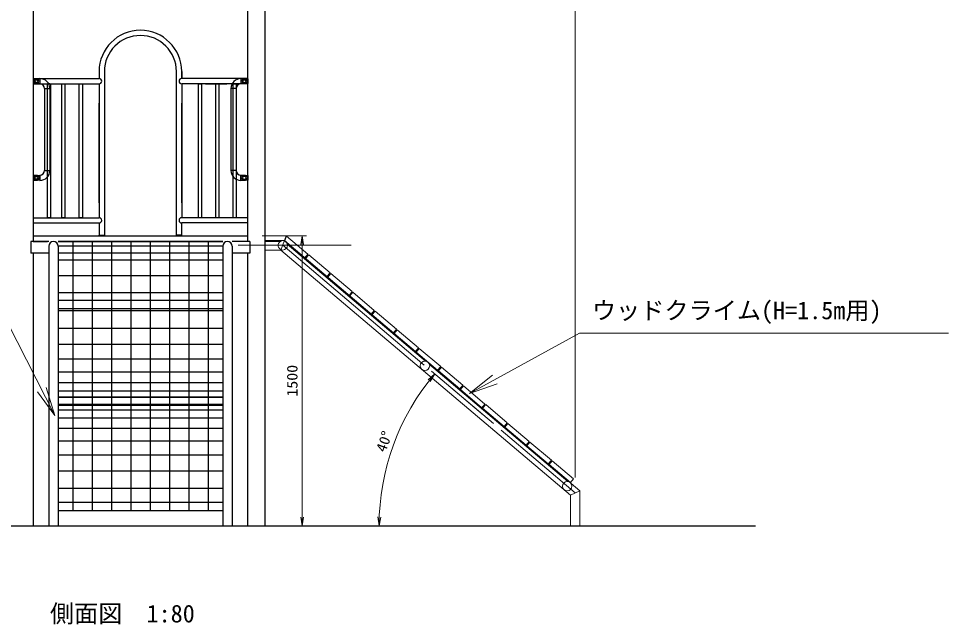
# Model space of a CAD drawing. Units: millimetres at full size, sheet at 1:80; details may follow other scales. Extents: x 1200 to 32400, y 1200 to 22560.
# Drawn here: x 16851 to 21662, y 7529 to 10663 of the extents above; entities that cross this region are included whole.
import ezdxf
from ezdxf.enums import TextEntityAlignment as Align

# ---------------------------------------------------------------- set-up
doc = ezdxf.new("R2010")
doc.units = ezdxf.units.MM
doc.header["$LTSCALE"] = 80
doc.linetypes.add('CHAIN', pattern=[18.5, 12, -1.5, 3.5, -1.5])
doc.linetypes.add('DOTTED', pattern=[1.75, 0.25, -1.5])
for name, color, linetype, lineweight in [('D-BMK', 2, 'CHAIN', 13), ('D-STR', 1, 'Continuous', 13), ('D-STR-DIM', 7, 'Continuous', 13), ('D-STR-DIM\u3000寸法線、寸法値', 7, 'Continuous', 13), ('D-STR-HTXT\u3000旗上げ', 7, 'Continuous', 13), ('D-STR-TXT\u3000文字列', 7, 'Continuous', 13), ('D-STR\u3000構造物外形線', 1, 'Continuous', 25)]:
    doc.layers.add(name, color=color, linetype=linetype, lineweight=lineweight)
doc.styles.add('ＭＳ ゴシック', font='')
doc.styles.get('ＭＳ ゴシック').set_extended_font_data('MS Gothic')

# ---------------------------------------------------------------- blocks, each defined once
blk = doc.blocks.new('open_arrow')
at = {"color": 0, "linetype": 'Continuous', "lineweight": -2}
blk.add_lwpolyline([(7.5, 1.25), (0, 0), (7.5, -1.25)], dxfattribs=at)

msp = doc.modelspace()

# ---------------------------------------------------------------- linework, layer by layer
at = {"layer": 'D-BMK'}
for p, q in [((17986.46, 9489.99), (18571.22, 9489.99)), ((18217.17, 9489.99), (19731, 8209.29))]:
    msp.add_line(p, q, dxfattribs=at)
at = {"layer": 'D-STR'}
for p, q in [((18125.55, 9539.29), (18235.08, 9539.29)), ((18208.34, 9465.69), (18235.08, 9539.29)), ((18228.08, 9512.7), (18237.43, 9538.44)), ((18226.07, 9514.29), (18125.55, 9514.29)), ((18125.55, 9514.29), (18210.53, 9514.29)), ((18125.55, 9509.79), (18203.08, 9509.79)), ((18203.08, 9509.79), (18203.08, 9514.29)), ((18226.01, 9514.33), (19755.3, 8220.56)), ((18240.71, 9496.01), (18243.67, 9499.51)), ((18240.71, 9496.01), (18956.16, 8890.74)), ((18125.55, 9465.69), (18208.34, 9465.69)), ((18208.34, 9465.69), (19706.7, 8198.02)), ((18956.16, 8890.74), (18959.06, 8894.18)), ((18976.76, 8873.31), (18979.67, 8876.74)), ((18976.76, 8873.31), (19693.14, 8267.25)), ((19693.14, 8267.25), (19696.05, 8270.69)), ((19755.3, 8220.56), (19706.7, 8198.02)), ((19706.7, 8198.02), (19706.7, 8039.29)), ((19755.3, 8220.56), (19755.3, 8039.29))]:
    msp.add_line(p, q, dxfattribs=at)
at = {"layer": 'D-STR', "linetype": 'DOTTED'}
msp.add_line((17721.65, 8039.29), (20028.41, 8039.29), dxfattribs=at)
at = {"layer": 'D-STR'}
msp.add_lwpolyline([(18237.18, 9537.75), (18347.88, 9444.1), (18331.74, 9425.01), (18228.08, 9512.7)], dxfattribs=at)
for points in [[(18335.49, 9421.71), (18351.64, 9440.8), (18462.34, 9347.15), (18446.19, 9328.06)], [(18450.01, 9324.83), (18466.16, 9343.92), (18576.86, 9250.27), (18560.71, 9231.18)], [(18564.53, 9227.95), (18580.67, 9247.04), (18691.37, 9153.39), (18675.23, 9134.3)], [(18679.04, 9131.07), (18695.19, 9150.16), (18805.89, 9056.51), (18789.74, 9037.42)], [(18793.56, 9034.19), (18809.71, 9053.28), (18920.41, 8959.62), (18904.26, 8940.54)], [(18908.08, 8937.31), (18924.22, 8956.39), (19034.92, 8862.74), (19018.78, 8843.66)], [(19022.59, 8840.43), (19038.74, 8859.51), (19149.44, 8765.86), (19133.29, 8746.78)], [(19137.11, 8743.55), (19153.26, 8762.63), (19263.96, 8668.98), (19247.81, 8649.9)], [(19251.63, 8646.67), (19267.77, 8665.75), (19378.47, 8572.1), (19362.33, 8553.01)], [(19366.14, 8549.78), (19382.29, 8568.87), (19492.99, 8475.22), (19476.84, 8456.13)], [(19480.66, 8452.9), (19496.81, 8471.99), (19607.51, 8378.34), (19591.36, 8359.25)], [(19595.18, 8356.02), (19611.32, 8375.11), (19722.02, 8281.46), (19705.88, 8262.37)]]:
    msp.add_lwpolyline(points, close=True, dxfattribs=at)
for centre in [(18217.17, 9489.99), (18953.41, 8866.6), (19689.65, 8243.2)]:
    msp.add_circle(centre, 24.3, dxfattribs=at)
at = {"layer": 'D-STR-DIM'}
for p, q in [((18111, 9539.29), (18340.36, 9539.29)), ((18317.86, 8039.29), (18317.86, 9539.29)), ((19307.82, 8567.3), (18986.47, 8839.16)), ((18111, 8039.29), (18340.36, 8039.29)), ((19042.03, 8039.29), (18693.52, 8039.29))]:
    msp.add_line(p, q, dxfattribs=at)
msp.add_arc((19931.94, 8039.29), 1215.92, 139.7688, 180, dxfattribs=at)
at = {"layer": 'D-STR-DIM\u3000寸法線、寸法値'}
for p, q in [((19731, 8449.69), (19731, 13463.71)), ((19731, 8289.29), (19731, 13220.08))]:
    msp.add_line(p, q, dxfattribs=at)
at = {"layer": 'D-STR-HTXT\u3000旗上げ'}
for points in [[(17038.83, 8610.27), (16794.56, 9087.8), (16774.56, 9087.8), (15664.79, 9087.8), (16219.67, 9087.8)], [(19184.04, 8723.98), (19752.73, 9035.76), (19772.73, 9035.76), (21661.69, 9035.76), (20717.21, 9035.76)]]:
    msp.add_lwpolyline(points, dxfattribs=at)
at = {"layer": 'D-STR\u3000構造物外形線'}
for p, q in [((16925.55, 11904.79), (16925.55, 9509.29)), ((18036.45, 9509.29), (18036.45, 11904.79)), ((16925.55, 10352.89), (17267.4, 10352.89)), ((16938.14, 10347.79), (16933.23, 10339.29)), ((16938.14, 10347.79), (16933.23, 10339.29)), ((16947.96, 10347.79), (16938.14, 10347.79)), ((16947.96, 10347.79), (16938.14, 10347.79)), ((16952.86, 10339.29), (16947.96, 10347.79)), ((16952.86, 10339.29), (16947.96, 10347.79)), ((16960.55, 10352.89), (16960.55, 10325.69)), ((16960.55, 10352.89), (16960.55, 10325.69)), ((16960.55, 10352.89), (16960.55, 10325.69)), ((17267.4, 10389.39), (17267.4, 10352.89)), ((17294.6, 10389.29), (17294.6, 9539.29)), ((17667.4, 9542.29), (17667.4, 10389.29)), ((17694.6, 10352.89), (17694.6, 10389.39)), ((17694.6, 10389.39), (17694.6, 10352.89)), ((18036.45, 10352.89), (17694.6, 10352.89)), ((18001.45, 10352.89), (18001.45, 10325.69)), ((18009.13, 10339.29), (18014.04, 10347.79)), ((18009.13, 10339.29), (18014.04, 10347.79)), ((18014.04, 10347.79), (18023.86, 10347.79)), ((18014.04, 10347.79), (18023.86, 10347.79)), ((18023.86, 10347.79), (18028.76, 10339.29)), ((18023.86, 10347.79), (18028.76, 10339.29)), ((16925.55, 10325.69), (17267.4, 10325.69)), ((16933.23, 10339.29), (16938.14, 10330.79)), ((16933.23, 10339.29), (16938.14, 10330.79)), ((16938.14, 10330.79), (16947.96, 10330.79)), ((16938.14, 10330.79), (16947.96, 10330.79)), ((16947.96, 10330.79), (16952.86, 10339.29)), ((16947.96, 10330.79), (16952.86, 10339.29)), ((16985.05, 10301.19), (17012.25, 10301.19)), ((16985.05, 10301.19), (16985.05, 9877.39)), ((17012.25, 10301.19), (17012.25, 9877.39)), ((17267.4, 10325.69), (17267.4, 9632.89)), ((17694.6, 10325.69), (17694.6, 9632.89)), ((18036.45, 10325.69), (17694.6, 10325.69)), ((17818.47, 10325.69), (17928.47, 10325.69)), ((17976.95, 10301.19), (17949.75, 10301.19)), ((17949.75, 10301.19), (17949.75, 9877.39)), ((17976.95, 10301.19), (17976.95, 9877.39)), ((18014.04, 10330.79), (18009.13, 10339.29)), ((18014.04, 10330.79), (18009.13, 10339.29)), ((18023.86, 10330.79), (18014.04, 10330.79)), ((18023.86, 10330.79), (18014.04, 10330.79)), ((18028.76, 10339.29), (18023.86, 10330.79)), ((18028.76, 10339.29), (18023.86, 10330.79)), ((17267.4, 9710.64), (17267.4, 10225.69)), ((17694.6, 9710.64), (17694.6, 10225.69)), ((16985.05, 9877.39), (17012.25, 9877.39)), ((17976.95, 9877.39), (17949.75, 9877.39)), ((16938.14, 9847.79), (16933.23, 9839.29)), ((16938.14, 9847.79), (16933.23, 9839.29)), ((16933.23, 9839.29), (16938.14, 9830.79)), ((16933.23, 9839.29), (16938.14, 9830.79)), ((16947.96, 9847.79), (16938.14, 9847.79)), ((16947.96, 9847.79), (16938.14, 9847.79)), ((16938.14, 9830.79), (16947.96, 9830.79)), ((16938.14, 9830.79), (16947.96, 9830.79)), ((16952.86, 9839.29), (16947.96, 9847.79)), ((16952.86, 9839.29), (16947.96, 9847.79)), ((16947.96, 9830.79), (16952.86, 9839.29)), ((16947.96, 9830.79), (16952.86, 9839.29)), ((16960.55, 9852.89), (16960.55, 9825.69)), ((16960.55, 9825.69), (16960.55, 9852.89)), ((16960.55, 9852.89), (16960.55, 9825.69)), ((18001.45, 9852.89), (18001.45, 9825.69)), ((18001.45, 9825.69), (18001.45, 9852.89)), ((18001.45, 9852.89), (18001.45, 9825.69)), ((18009.13, 9839.29), (18014.04, 9847.79)), ((18009.13, 9839.29), (18014.04, 9847.79)), ((18014.04, 9830.79), (18009.13, 9839.29)), ((18014.04, 9830.79), (18009.13, 9839.29)), ((18014.04, 9847.79), (18023.86, 9847.79)), ((18014.04, 9847.79), (18023.86, 9847.79)), ((18023.86, 9830.79), (18014.04, 9830.79)), ((18023.86, 9830.79), (18014.04, 9830.79)), ((18023.86, 9847.79), (18028.76, 9839.29)), ((18023.86, 9847.79), (18028.76, 9839.29)), ((18028.76, 9839.29), (18023.86, 9830.79)), ((18028.76, 9839.29), (18023.86, 9830.79)), ((16925.55, 9632.89), (17267.4, 9632.89)), ((18036.45, 9632.89), (17694.6, 9632.89)), ((16925.55, 9605.69), (17267.4, 9605.69)), ((17267.4, 9605.69), (17267.4, 9539.29)), ((17694.6, 9539.29), (17694.6, 9605.69)), ((18036.45, 9605.69), (17694.6, 9605.69)), ((16925.55, 9539.29), (18036.45, 9539.29)), ((16925.55, 9509.29), (17001, 9509.29)), ((17006.7, 9484.99), (17006.7, 8039.29)), ((17055.3, 9509.29), (17906.7, 9509.29)), ((17906.7, 9509.29), (17055.3, 9509.29)), ((17055.3, 9487.94), (17055.3, 8039.29)), ((17055.3, 9487.94), (17906.7, 9487.94)), ((17131, 9509.29), (17131, 8117.94)), ((17231, 9509.29), (17231, 8117.94)), ((17331, 9509.29), (17331, 8117.94)), ((17431, 9509.29), (17431, 8117.94)), ((17531, 9509.29), (17531, 8117.94)), ((17631, 9509.29), (17631, 8117.94)), ((17731, 9509.29), (17731, 8117.94)), ((17831, 9509.29), (17831, 8117.94)), ((17906.7, 9487.94), (17906.7, 8039.29)), ((18048.06, 9509.29), (17955.3, 9509.29)), ((17955.3, 9484.99), (17955.3, 8039.29)), ((18036.45, 9509.29), (17961, 9509.29)), ((18048.06, 9509.29), (18048.06, 9449.29)), ((17006.7, 9449.29), (16913.93, 9449.29)), ((16925.55, 9449.29), (16925.55, 8039.29)), ((17906.7, 9449.29), (17055.3, 9449.29)), ((18048.06, 9449.29), (17955.3, 9449.29)), ((18036.45, 8039.29), (18036.45, 9449.29)), ((17055.3, 9415.03), (17906.7, 9415.03)), ((17055.3, 9333.67), (17906.7, 9333.67)), ((17055.3, 9245.29), (17906.7, 9245.29)), ((17055.3, 9205.95), (17906.7, 9205.95)), ((17055.3, 9163.25), (17906.7, 9163.25)), ((17055.3, 9152.05), (17906.7, 9152.05)), ((17055.3, 9061.84), (17906.7, 9061.84)), ((17055.3, 8978.18), (17906.7, 8978.18)), ((17055.3, 8902.54), (17906.7, 8902.54)), ((17055.3, 8836.29), (17906.7, 8836.29)), ((17055.3, 8780.58), (17906.7, 8780.58)), ((17055.3, 8736.42), (17906.7, 8736.42)), ((17055.3, 8705.95), (17906.7, 8705.95)), ((17055.3, 8704.59), (17906.7, 8704.59)), ((17055.3, 8668.95), (17906.7, 8668.95)), ((17055.3, 8663.25), (17906.7, 8663.25)), ((17055.3, 8639.39), (17906.7, 8639.39)), ((17055.3, 8597.38), (17906.7, 8597.38)), ((17055.3, 8543.67), (17906.7, 8543.67)), ((17055.3, 8479.22), (17906.7, 8479.22)), ((17055.3, 8405.16), (17906.7, 8405.16)), ((17055.3, 8322.83), (17906.7, 8322.83)), ((17055.3, 8233.68), (17906.7, 8233.68)), ((17055.3, 8160.64), (17906.7, 8160.64)), ((17055.3, 8117.94), (17906.7, 8117.94)), ((14819.6, 8039.29), (20664.14, 8039.29))]:
    msp.add_line(p, q, dxfattribs=at)
for points in [[(18036.45, 11934.79), (18125.55, 11934.79), (18125.55, 8039.29)], [(16943.05, 10351.79), (16925.55, 10351.79), (16925.55, 10326.79), (16943.05, 10326.79)], [(16943.05, 10351.79), (16925.55, 10351.79), (16925.55, 10326.79), (16943.05, 10326.79)], [(16943.05, 10351.79), (16960.55, 10351.79), (16960.55, 10326.79), (16943.05, 10326.79)], [(16943.05, 10351.79), (16960.55, 10351.79), (16960.55, 10326.79), (16943.05, 10326.79)], [(18018.95, 10351.79), (18001.45, 10351.79), (18001.45, 10326.79), (18018.95, 10326.79)], [(18018.95, 10351.79), (18001.45, 10351.79), (18001.45, 10326.79), (18018.95, 10326.79)], [(18018.95, 10351.79), (18036.45, 10351.79), (18036.45, 10326.79), (18018.95, 10326.79)], [(18018.95, 10351.79), (18036.45, 10351.79), (18036.45, 10326.79), (18018.95, 10326.79)], [(16943.05, 9851.79), (16925.55, 9851.79), (16925.55, 9826.79), (16943.05, 9826.79)], [(16943.05, 9851.79), (16925.55, 9851.79), (16925.55, 9826.79), (16943.05, 9826.79)], [(16943.05, 9851.79), (16960.55, 9851.79), (16960.55, 9826.79), (16943.05, 9826.79)], [(16943.05, 9851.79), (16960.55, 9851.79), (16960.55, 9826.79), (16943.05, 9826.79)], [(18018.95, 9851.79), (18001.45, 9851.79), (18001.45, 9826.79), (18018.95, 9826.79)], [(18018.95, 9851.79), (18001.45, 9851.79), (18001.45, 9826.79), (18018.95, 9826.79)], [(18018.95, 9851.79), (18036.45, 9851.79), (18036.45, 9826.79), (18018.95, 9826.79)], [(18018.95, 9851.79), (18036.45, 9851.79), (18036.45, 9826.79), (18018.95, 9826.79)], [(17006.7, 9509.29), (16913.93, 9509.29), (16913.93, 9449.29)]]:
    msp.add_lwpolyline(points, dxfattribs=at)
for points in [[(17016.65, 10325.69), (17016.65, 9632.89), (17000.75, 9632.89), (17000.75, 10325.69)], [(17090.75, 10325.69), (17090.75, 9632.89), (17074.85, 9632.89), (17074.85, 10325.69)], [(17180.75, 10325.69), (17180.75, 9632.89), (17164.85, 9632.89), (17164.85, 10325.69)], [(17797.15, 10325.69), (17797.15, 9632.89), (17781.25, 9632.89), (17781.25, 10325.69)], [(17887.15, 10325.69), (17887.15, 9632.89), (17871.25, 9632.89), (17871.25, 10325.69)], [(17977.15, 10325.69), (17977.15, 9632.89), (17961.25, 9632.89), (17961.25, 10325.69)], [(17267.4, 9542.29), (17294.6, 9542.29), (17294.6, 9539.29), (17267.4, 9539.29)], [(17694.6, 9542.29), (17667.4, 9542.29), (17667.4, 9539.29), (17694.6, 9539.29)]]:
    msp.add_lwpolyline(points, close=True, dxfattribs=at)
for centre in [(16943.05, 10339.29), (16943.05, 10339.29), (18018.95, 10339.29), (18018.95, 10339.29), (16943.05, 9839.29), (16943.05, 9839.29)]:
    msp.add_circle(centre, 7.65, dxfattribs=at)
for centre, radius, start, end in [((17481, 10389.29), 213.6, 0, 180), ((17481, 10389.29), 186.4, 0, 180), ((16943.05, 10339.29), 12.5, 90, 270), ((16943.05, 10339.29), 12.5, 90, 270), ((16943.05, 10339.29), 12.5, 270, 90), ((16943.05, 10339.29), 12.5, 270, 90), ((16960.55, 10301.19), 51.7, 0, 90), ((17267.4, 10339.29), 13.6, 270, 90), ((17267.4, 10339.29), 13.6, 270, 90), ((17694.6, 10339.29), 13.6, 90, 270), ((17694.6, 10339.29), 13.6, 90, 270), ((18001.45, 10301.19), 51.7, 90, 180), ((18018.95, 10339.29), 12.5, 90, 270), ((18018.95, 10339.29), 12.5, 90, 270), ((18018.95, 10339.29), 12.5, 270, 90), ((18018.95, 10339.29), 12.5, 270, 90), ((16960.55, 10301.19), 24.5, 0, 90), ((17012.7, 10301.19), 24.5, 90, 104.66655), ((17949.3, 10301.19), 24.5, 75.33345, 90), ((18001.45, 10301.19), 24.5, 90, 180), ((16960.55, 9877.39), 51.7, 270, 0), ((16960.55, 9877.39), 24.5, 270, 360), ((18001.45, 9877.39), 51.7, 180, 270), ((18001.45, 9877.39), 24.5, 180, 270), ((16943.05, 9839.29), 12.5, 90, 270), ((16943.05, 9839.29), 12.5, 90, 270), ((16943.05, 9839.29), 12.5, 270, 90), ((16943.05, 9839.29), 12.5, 270, 90), ((18018.95, 9839.29), 12.5, 90, 270), ((18018.95, 9839.29), 12.5, 90, 270), ((18018.95, 9839.29), 12.5, 270, 90), ((18018.95, 9839.29), 12.5, 270, 90), ((17267.4, 9619.29), 13.6, 270, 90), ((17267.4, 9619.29), 13.6, 270, 90), ((17694.6, 9619.29), 13.6, 90, 270), ((17694.6, 9619.29), 13.6, 90, 270), ((17031, 9484.99), 24.3, 0, 180), ((17931, 9484.99), 24.3, 0, 180)]:
    msp.add_arc(centre, radius, start, end, dxfattribs=at)

# ---------------------------------------------------------------- block references
at = {"layer": 'D-STR-DIM', "xscale": 6, "yscale": 6}
for p, rotation in [((18317.86, 9539.29), 270), ((19003.65, 8824.62), 230.8), ((18317.86, 8039.29), 90), ((18716.02, 8039.29), 88.9)]:
    msp.add_blockref('open_arrow', p, dxfattribs=dict(at, rotation=rotation))
at = {"layer": 'D-STR-HTXT\u3000旗上げ', "xscale": 20, "yscale": 20}
for p, rotation in [((19184.04, 8723.98), 28.7), ((17038.83, 8610.27), 117.1)]:
    msp.add_blockref('open_arrow', p, dxfattribs=dict(at, rotation=rotation))

# ---------------------------------------------------------------- texts
at = {"layer": 'D-STR-DIM', "style": 'ＭＳ ゴシック'}
for s, rotation, width, p in [('1500', 90, 1.1, (18310.36, 8789.29)), ('40°', 69.884, 1.05, (18783.15, 8460.04))]:
    msp.add_text(s, height=54.99, rotation=rotation, dxfattribs=dict(at, width=width)).set_placement(p, align=Align.BOTTOM_CENTER)
at = {"layer": 'D-STR-HTXT\u3000旗上げ', "style": 'ＭＳ ゴシック'}
msp.add_text('ウッドクライム(H=1.5m用)', height=91.64, dxfattribs=at).set_placement((19817.12, 9080.15), align=Align.BOTTOM_LEFT)
at = {"layer": 'D-STR-TXT\u3000文字列', "style": 'ＭＳ ゴシック'}
msp.add_text('側面図\u30001:80', height=91.64, dxfattribs=at).set_placement((17012.93, 7511.23), align=Align.BOTTOM_LEFT)

doc.saveas('drawing.dxf')
